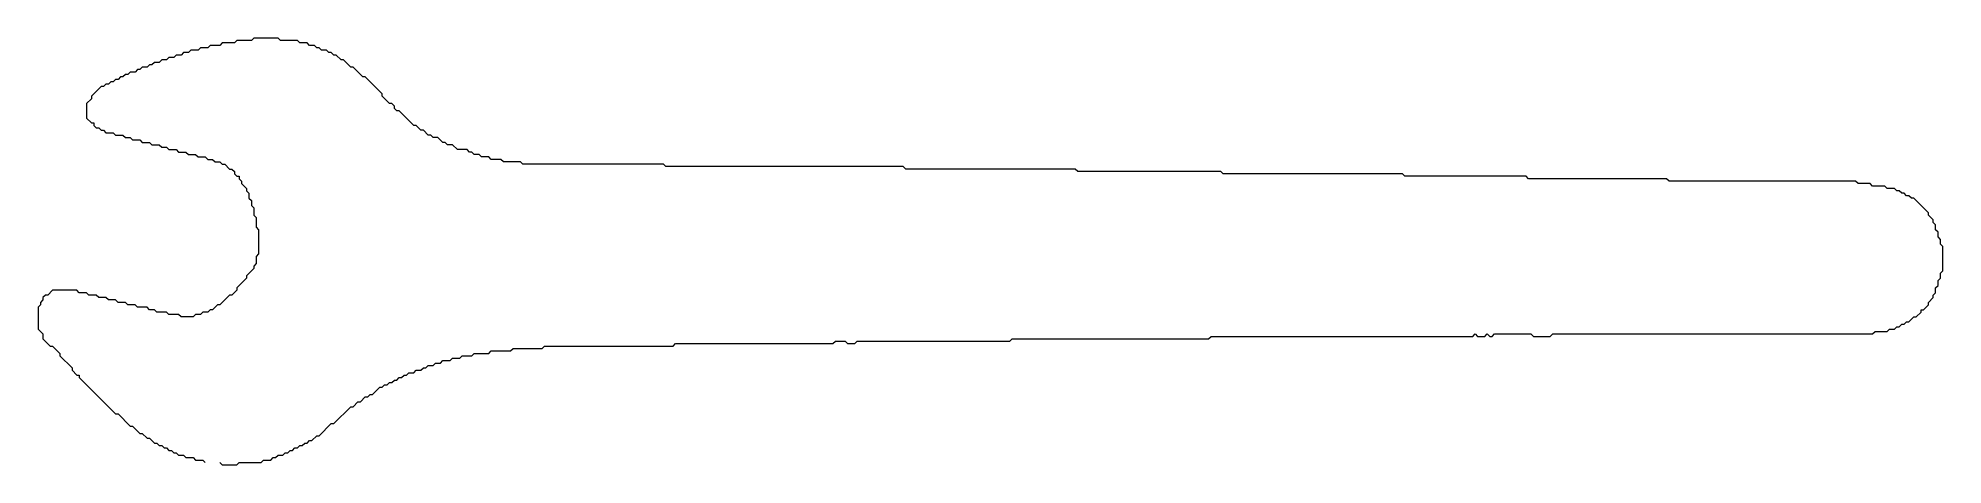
# Model space of a CAD drawing. Header units: metres. Extents: x 7 to 793, y 46 to 222.
import ezdxf

# ---------------------------------------------------------------- set-up
doc = ezdxf.new("R2010")
doc.units = ezdxf.units.M

msp = doc.modelspace()

# ---------------------------------------------------------------- linework, layer by layer
at = {"layer": 'single line', "lineweight": 20}
for p, q in [((89, 221), (88, 220)), ((95, 221), (89, 221)), ((96, 222), (95, 221)), ((106, 222), (96, 222)), ((107, 221), (106, 222)), ((114, 221), (107, 221)), ((115, 220), (114, 221)), ((58, 213), (57, 212)), ((60, 213), (58, 213)), ((61, 214), (60, 213)), ((63, 214), (61, 214)), ((64, 215), (63, 214)), ((66, 215), (64, 215)), ((67, 216), (66, 215)), ((69, 216), (67, 216)), ((70, 217), (69, 216)), ((73, 217), (70, 217)), ((74, 218), (73, 217)), ((77, 218), (74, 218)), ((78, 219), (77, 218)), ((82, 219), (78, 219)), ((83, 220), (82, 219)), ((88, 220), (83, 220)), ((118, 220), (115, 220)), ((119, 219), (118, 220)), ((121, 219), (119, 219)), ((122, 218), (121, 219)), ((123, 218), (122, 218)), ((124, 217), (123, 218)), ((126, 217), (124, 217)), ((127, 216), (126, 217)), ((128, 216), (127, 216)), ((129, 215), (128, 216)), ((130, 215), (129, 215)), ((132, 213), (130, 215)), ((133, 213), (132, 213)), ((136, 210), (133, 213)), ((39, 205), (38, 204)), ((40, 205), (39, 205)), ((41, 206), (40, 205)), ((42, 206), (41, 206)), ((43, 207), (42, 206)), ((44, 207), (43, 207)), ((45, 208), (44, 207)), ((47, 208), (45, 208)), ((48, 209), (47, 208)), ((49, 209), (48, 209)), ((50, 210), (49, 209)), ((52, 210), (50, 210)), ((53, 211), (52, 210)), ((54, 211), (53, 211)), ((55, 212), (54, 211)), ((57, 212), (55, 212)), ((137, 210), (136, 210)), ((141, 206), (137, 210)), ((142, 206), (141, 206)), ((149, 199), (142, 206)), ((29, 197), (27, 195)), ((33, 202), (29, 198)), ((29, 198), (29, 197)), ((34, 202), (33, 202)), ((35, 203), (34, 202)), ((36, 203), (35, 203)), ((37, 204), (36, 203)), ((38, 204), (37, 204)), ((149, 198), (149, 199)), ((152, 195), (149, 198)), ((27, 195), (27, 189)), ((27, 189), (29, 187)), ((153, 195), (152, 195)), ((154, 194), (153, 195)), ((154, 193), (154, 194)), ((155, 192), (154, 193)), ((156, 192), (155, 192)), ((162, 186), (156, 192)), ((29, 187), (30, 187)), ((30, 187), (30, 186)), ((30, 186), (31, 185)), ((31, 185), (32, 185)), ((32, 185), (33, 184)), ((33, 184), (34, 184)), ((34, 184), (35, 183)), ((35, 183), (38, 183)), ((38, 183), (39, 182)), ((39, 182), (42, 182)), ((42, 182), (43, 181)), ((43, 181), (45, 181)), ((45, 181), (46, 180)), ((163, 186), (162, 186)), ((165, 184), (163, 186)), ((166, 184), (165, 184)), ((168, 182), (166, 184)), ((169, 182), (168, 182)), ((170, 181), (169, 182)), ((172, 181), (170, 181)), ((174, 179), (172, 181)), ((46, 180), (49, 180)), ((49, 180), (50, 179)), ((50, 179), (53, 179)), ((53, 179), (54, 178)), ((54, 178), (57, 178)), ((57, 178), (58, 177)), ((58, 177), (60, 177)), ((60, 177), (61, 176)), ((61, 176), (64, 176)), ((64, 176), (65, 175)), ((65, 175), (68, 175)), ((68, 175), (69, 174)), ((69, 174), (72, 174)), ((72, 174), (73, 173)), ((73, 173), (76, 173)), ((76, 173), (77, 172)), ((175, 179), (174, 179)), ((176, 178), (175, 179)), ((178, 178), (176, 178)), ((180, 176), (178, 178)), ((184, 176), (180, 176)), ((185, 175), (184, 176)), ((186, 175), (185, 175)), ((187, 174), (186, 175)), ((189, 174), (187, 174)), ((190, 173), (189, 174)), ((193, 173), (190, 173)), ((194, 172), (193, 173)), ((77, 172), (79, 172)), ((79, 172), (80, 171)), ((80, 171), (82, 171)), ((82, 171), (83, 170)), ((83, 170), (84, 170)), ((84, 170), (86, 168)), ((86, 168), (87, 168)), ((87, 168), (88, 167)), ((88, 167), (88, 166)), ((88, 166), (89, 165)), ((198, 172), (194, 172)), ((199, 171), (198, 172)), ((206, 171), (199, 171)), ((207, 170), (206, 171)), ((265, 170), (207, 170)), ((266, 169), (265, 170)), ((364, 169), (266, 169)), ((365, 168), (364, 169)), ((435, 168), (365, 168)), ((436, 167), (435, 168)), ((495, 167), (436, 167)), ((496, 166), (495, 167)), ((570, 166), (496, 166)), ((571, 165), (570, 166)), ((89, 165), (90, 165)), ((90, 165), (90, 164)), ((90, 164), (91, 163)), ((91, 163), (91, 162)), ((91, 162), (93, 160)), ((93, 160), (93, 159)), ((93, 159), (94, 158)), ((94, 158), (94, 156)), ((621, 165), (571, 165)), ((622, 164), (621, 165)), ((679, 164), (622, 164)), ((680, 163), (679, 164)), ((757, 163), (680, 163)), ((758, 162), (757, 163)), ((763, 162), (758, 162)), ((764, 161), (763, 162)), ((769, 161), (764, 161)), ((770, 160), (769, 161)), ((773, 160), (770, 160)), ((774, 159), (773, 160)), ((775, 159), (774, 159)), ((776, 158), (775, 159)), ((777, 158), (776, 158)), ((778, 157), (777, 158)), ((94, 156), (95, 155)), ((95, 155), (95, 153)), ((95, 153), (96, 152)), ((96, 152), (96, 149)), ((779, 157), (778, 157)), ((780, 156), (779, 157)), ((781, 156), (780, 156)), ((787, 150), (781, 156)), ((787, 149), (787, 150)), ((96, 149), (97, 148)), ((97, 148), (97, 144)), ((97, 144), (98, 143)), ((98, 143), (98, 133)), ((789, 147), (787, 149)), ((789, 146), (789, 147)), ((790, 145), (789, 146)), ((790, 143), (790, 145)), ((791, 142), (790, 143)), ((791, 140), (791, 142)), ((792, 139), (791, 140)), ((792, 137), (792, 139)), ((793, 136), (792, 137)), ((793, 126), (793, 136)), ((96, 127), (93, 124)), ((97, 129), (96, 128)), ((96, 128), (96, 127)), ((98, 133), (97, 132)), ((97, 132), (97, 129)), ((792, 125), (793, 126)), ((13, 118), (11, 116)), ((23, 118), (13, 118)), ((24, 117), (23, 118)), ((89, 118), (87, 116)), ((93, 123), (89, 119)), ((89, 119), (89, 118)), ((93, 124), (93, 123)), ((790, 119), (791, 120)), ((790, 117), (790, 119)), ((791, 122), (792, 123)), ((791, 120), (791, 122)), ((792, 123), (792, 125)), ((8, 112), (7, 111)), ((7, 111), (7, 102)), ((9, 114), (8, 113)), ((8, 113), (8, 112)), ((10, 116), (9, 115)), ((9, 115), (9, 114)), ((11, 116), (10, 116)), ((27, 117), (24, 117)), ((28, 116), (27, 117)), ((31, 116), (28, 116)), ((32, 115), (31, 116)), ((35, 115), (32, 115)), ((36, 114), (35, 115)), ((39, 114), (36, 114)), ((40, 113), (39, 114)), ((43, 113), (40, 113)), ((44, 112), (43, 113)), ((47, 112), (44, 112)), ((48, 111), (47, 112)), ((52, 111), (48, 111)), ((53, 110), (52, 111)), ((81, 112), (79, 110)), ((82, 112), (81, 112)), ((86, 116), (82, 112)), ((87, 116), (86, 116)), ((785, 110), (787, 112)), ((787, 113), (789, 115)), ((787, 112), (787, 113)), ((789, 116), (790, 117)), ((789, 115), (789, 116)), ((55, 110), (53, 110)), ((56, 109), (55, 110)), ((60, 109), (56, 109)), ((61, 108), (60, 109)), ((65, 108), (61, 108)), ((66, 107), (65, 108)), ((71, 107), (66, 107)), ((72, 108), (71, 107)), ((74, 108), (72, 108)), ((75, 109), (74, 108)), ((77, 109), (75, 109)), ((78, 110), (77, 109)), ((79, 110), (78, 110)), ((773, 102), (774, 103)), ((774, 103), (775, 103)), ((775, 103), (776, 104)), ((776, 104), (777, 104)), ((777, 104), (778, 105)), ((778, 105), (779, 105)), ((779, 105), (781, 107)), ((781, 107), (782, 107)), ((782, 107), (784, 109)), ((784, 109), (784, 110)), ((784, 110), (785, 110)), ((7, 102), (9, 100)), ((9, 100), (9, 98)), ((9, 98), (12, 95)), ((12, 95), (13, 95)), ((13, 95), (16, 92)), ((215, 94), (216, 95)), ((216, 95), (269, 95)), ((269, 95), (270, 96)), ((270, 96), (335, 96)), ((335, 96), (336, 97)), ((336, 97), (340, 97)), ((340, 97), (341, 96)), ((341, 96), (344, 96)), ((344, 96), (345, 97)), ((345, 97), (408, 97)), ((408, 97), (409, 98)), ((409, 98), (490, 98)), ((490, 98), (491, 99)), ((491, 99), (599, 99)), ((599, 99), (600, 100)), ((600, 100), (601, 99)), ((601, 99), (604, 99)), ((604, 99), (605, 100)), ((605, 100), (606, 99)), ((606, 99), (607, 99)), ((607, 99), (608, 100)), ((608, 100), (623, 100)), ((623, 100), (624, 99)), ((624, 99), (631, 99)), ((631, 99), (632, 100)), ((632, 100), (764, 100)), ((764, 100), (765, 101)), ((765, 101), (770, 101)), ((770, 101), (771, 102)), ((771, 102), (773, 102)), ((16, 92), (16, 91)), ((16, 91), (21, 86)), ((167, 86), (168, 87)), ((168, 87), (170, 87)), ((170, 87), (171, 88)), ((171, 88), (173, 88)), ((173, 88), (174, 89)), ((174, 89), (177, 89)), ((177, 89), (178, 90)), ((178, 90), (181, 90)), ((181, 90), (182, 91)), ((182, 91), (186, 91)), ((186, 91), (187, 92)), ((187, 92), (193, 92)), ((193, 92), (194, 93)), ((194, 93), (202, 93)), ((202, 93), (203, 94)), ((203, 94), (215, 94)), ((21, 86), (21, 85)), ((21, 85), (23, 83)), ((23, 83), (24, 83)), ((24, 83), (24, 82)), ((24, 82), (39, 67)), ((149, 78), (150, 79)), ((150, 79), (151, 79)), ((151, 79), (152, 80)), ((152, 80), (153, 80)), ((153, 80), (154, 81)), ((154, 81), (155, 81)), ((155, 81), (156, 82)), ((156, 82), (157, 82)), ((157, 82), (158, 83)), ((158, 83), (159, 83)), ((159, 83), (160, 84)), ((160, 84), (162, 84)), ((162, 84), (163, 85)), ((163, 85), (165, 85)), ((165, 85), (166, 86)), ((166, 86), (167, 86)), ((137, 70), (139, 72)), ((139, 72), (140, 72)), ((140, 72), (142, 74)), ((142, 74), (143, 74)), ((143, 74), (144, 75)), ((144, 75), (145, 75)), ((145, 75), (148, 78)), ((148, 78), (149, 78)), ((39, 67), (40, 67)), ((40, 67), (45, 62)), ((123, 58), (128, 63)), ((128, 63), (129, 63)), ((129, 63), (136, 70)), ((136, 70), (137, 70)), ((45, 62), (46, 62)), ((46, 62), (49, 59)), ((49, 59), (50, 59)), ((50, 59), (52, 57)), ((52, 57), (53, 57)), ((53, 57), (55, 55)), ((118, 55), (119, 56)), ((119, 56), (120, 56)), ((120, 56), (122, 58)), ((122, 58), (123, 58)), ((55, 55), (56, 55)), ((56, 55), (57, 54)), ((57, 54), (58, 54)), ((58, 54), (59, 53)), ((59, 53), (60, 53)), ((60, 53), (61, 52)), ((61, 52), (62, 52)), ((62, 52), (63, 51)), ((63, 51), (64, 51)), ((64, 51), (65, 50)), ((65, 50), (67, 50)), ((67, 50), (68, 49)), ((68, 49), (71, 49)), ((71, 49), (72, 48)), ((72, 48), (75, 48)), ((75, 48), (76, 47)), ((99, 47), (100, 48)), ((100, 48), (103, 48)), ((103, 48), (104, 49)), ((104, 49), (105, 49)), ((105, 49), (106, 50)), ((106, 50), (108, 50)), ((108, 50), (109, 51)), ((109, 51), (110, 51)), ((110, 51), (111, 52)), ((111, 52), (112, 52)), ((112, 52), (113, 53)), ((113, 53), (114, 53)), ((114, 53), (115, 54)), ((115, 54), (116, 54)), ((116, 54), (117, 55)), ((117, 55), (118, 55)), ((82, 47), (83, 46)), ((82, 47), (83, 46)), ((83, 46), (89, 46)), ((89, 46), (90, 47)), ((90, 47), (99, 47))]:
    msp.add_line(p, q, dxfattribs=at)

doc.saveas('drawing.dxf')
